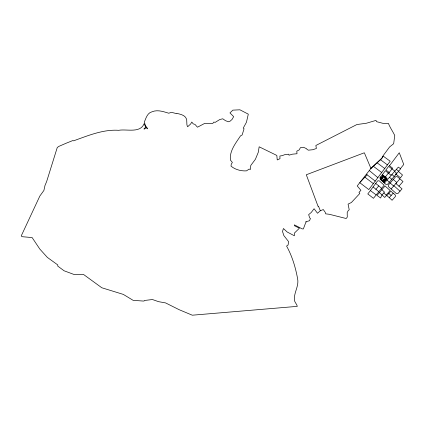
<?xml version="1.0" encoding="UTF-8"?>
<svg xmlns="http://www.w3.org/2000/svg" width="425" height="425" viewBox="0 0 425 425"><rect width="100%" height="100%" fill="white"/><g stroke="black" fill="none" stroke-linecap="round" stroke-linejoin="round"><path stroke-width="0.64" d="M386.155 195.107L390.166 190.506L385.034 185.969L377.007 195.42L380.603 198.008L381.99 194.916L384.513 192.143L381.777 189.598M370.398 190.565L377.628 180.891L379.137 180.752L384.158 185.194L373.437 198.305L367.79 193.943L370.398 190.565L376.067 194.852M359.763 182.676L368.81 189.593L390.192 161.224L383.164 156.087L381.602 158.801L370.701 168.73L357.212 185.938L360.921 190.352L358.955 192.398L359.832 193.444L351.379 202.518L348.075 204.127L349.217 209.775L348.208 210.619L347.193 212.548L347.283 217.101L346.173 218.519L329.412 214.306L325.55 213.817L325.306 212.442L323.303 209.552L320.322 210.752L317.528 213.254L314.07 208.744L311.243 212.463L308.662 214.63L309.682 217.898L310.436 218.413L309.538 220.74L305.734 221.781L306.244 222.078L305.724 222.604L303.354 228.947L302.175 228.884L294.376 224.862L294.376 225.702L299.418 228.198L294.461 233.033L294.376 235.785L287.141 231.976L283.411 228.528L282.519 231.471L283.847 235.577L288.586 241.618L288.092 244.986L286.572 246.038C292.172 256.163 295.529 267.357 297.601 278.694C299.163 285.956 293.829 292.618 294.376 299.811C294.594 302.398 296.777 303.928 297.309 306.361L192.297 315.201L179.148 309.697L165.591 302.919L158.546 301.66L152.447 299.535L144.266 300.502L144.266 300.937L143.358 301.059L133.142 300.348L123.324 294.403L101.803 287.757L83.582 274.497L74.263 274.566L64.074 270.778L57.625 265.992L57.896 265.025L47.372 257.417L39.78 249.023L32.141 237.586L22.031 236.677L21.25 235.891L39.849 196.037L43.903 190.448L44.997 185.449L46.617 181.64L57.274 147.475L58.873 146.375L66.231 143.193L72.818 140.553L73.541 140.84C87.933 135.676 103.158 129.248 118.676 130.31C126.65 128.807 140.197 133.535 144.117 123.659L145.759 127.218L143.942 128.871L144.176 129.184L146.317 127.617L147.268 128.849L147.523 128.414L145.531 125.779L144.309 122.097C146.009 118.187 147.31 112.843 152.134 111.748C157.548 109.485 163.455 111.626 168.746 113.22L170.653 112.588L172.762 112.662L176.773 113.682L176.864 113.406C180.646 114.298 185.268 115.069 186.676 119.351L186.92 124.913L187.627 126.777L190.655 123.967L191.797 122.044L193.21 123.866L194.979 124.397L197.45 127.203L204.669 123.415L212.798 123.415L213.897 122.023L215.119 122.405L219.879 119.478L222.774 118.803L225.532 120.7L228.395 121.768L230.137 121.162L232.13 119.351L233.654 116.631L229.968 112.912L232.863 110.139L239.918 109.799L248.301 114.16L246.447 122.267L243.227 128.122L244.067 128.743L242.123 134.98L240.502 135.878C235.801 143.108 229.341 150.833 230.419 160.06L232.369 162.446L231.28 164.167L231.009 166.127C235.184 169.649 241.033 171.195 246.463 170.871L249.204 169.044L250.304 169.58L250.803 165.415L255.388 159.295L258.257 152.368L259.16 146.806L276.829 155.438L277.238 159.943L279.974 158.711L279.873 156.012L282.221 155.646L285.01 154.572L288.74 154.206L289.037 155.183L292.416 154.174L296.995 153.744L296.815 151.151L299.173 149.908L300.422 147.677L303.524 147.268L306.723 148.787L306.94 149.366L308.375 150.174L312.842 149.722L316.397 148.474L315.839 145.493L356.867 124.546L366.398 123.234L376.008 120.397L376.571 121.677L382.851 123.308L388.354 123.33C390.102 127.643 392.642 131.251 394.756 135.437L393.667 143.719L389.629 146.923L383.26 155.513L382.001 157.93L370.903 168.337M385.348 177.066L388.322 173.097M389.491 165.75L399.277 152.756L403.75 164.486L400.387 168.667M388.604 173.32L392.594 168.162L389.252 165.559M391.138 175.302L385.337 170.76L380.024 177.815L380.194 179.286L386.091 184.53L387.457 184.439L400.621 168.852L398.347 167.089L384.444 183.063M378.632 191.537L373.108 186.942M375.875 189.375L378.771 185.895L375.727 183.435M399.946 178.856L397.03 176.524L395.781 176.619L388.28 185.188L388.365 186.506L396.403 193.63L397.901 193.566L402.034 188.875L395.882 183.504L399.946 178.856L402.996 181.549L398.947 186.182M389.268 197.652L386.888 195.596L390.873 191.133L395.409 195.144L395.425 196.509L392.073 200.265L389.268 197.652L393.162 193.157M380.587 178.309L381.576 177.177M381.156 178.803L382.139 177.671M383.552 176.513L383.945 176.062M381.23 179.6L381.799 178.946L381.145 178.378M381.358 179.711L382.707 178.165L381.013 176.683L380.024 177.815L381.719 179.297M384.907 177.698L385.305 177.246M382.489 180.699L383.839 179.153L384.97 180.142L383.982 181.273L382.851 180.285M383.037 181.178L383.605 180.529L384.258 181.098M383.414 180.779L384.402 179.648M383.754 182.452L387.175 178.537L382.383 174.68M391.122 188.95L393.917 185.752L400.01 191.17M360.389 181.99L367.126 174.829M380.54 159.768L387.441 164.895M377.15 162.855L384.721 168.518M373.373 166.297L381.708 172.534M394.83 171.1L388.636 166.377L385.927 169.973L389.226 172.513M364.953 177.198L373.368 183.664M366.371 174.245L375.259 181.14M396.355 169.357L398.708 171.238M396.212 174.346L400.493 177.82L402.507 174.994L398.491 171.509M369.283 170.537L377.889 177.634M393.268 179.499L396.791 182.468L393.667 186.038L390.171 183.005M394.533 171.44L396.419 173.044L395.409 174.462L395.797 174.818M391.877 174.462L394.299 176.55M389.454 177.252L391.877 179.345M378.771 185.895L381.501 188.248M382.633 176.673L385.746 179.393M382.346 178.58L383.478 179.568M387.01 180.088L389.39 182.213M388.838 193.412L391.143 195.484M383.791 192.934L386.548 195.468L384.71 197.439L379.27 192.387M370.967 168.491L364.342 152.772L306.303 174.76L318.07 206.375L318.474 206.167L320.322 210.752M382.59 174.877L382.197 175.328L386.267 178.883L386.66 178.431L382.59 174.877M383.292 175.918L380.577 179.026L383.69 181.746L386.405 178.638L383.292 175.918"/></g></svg>
